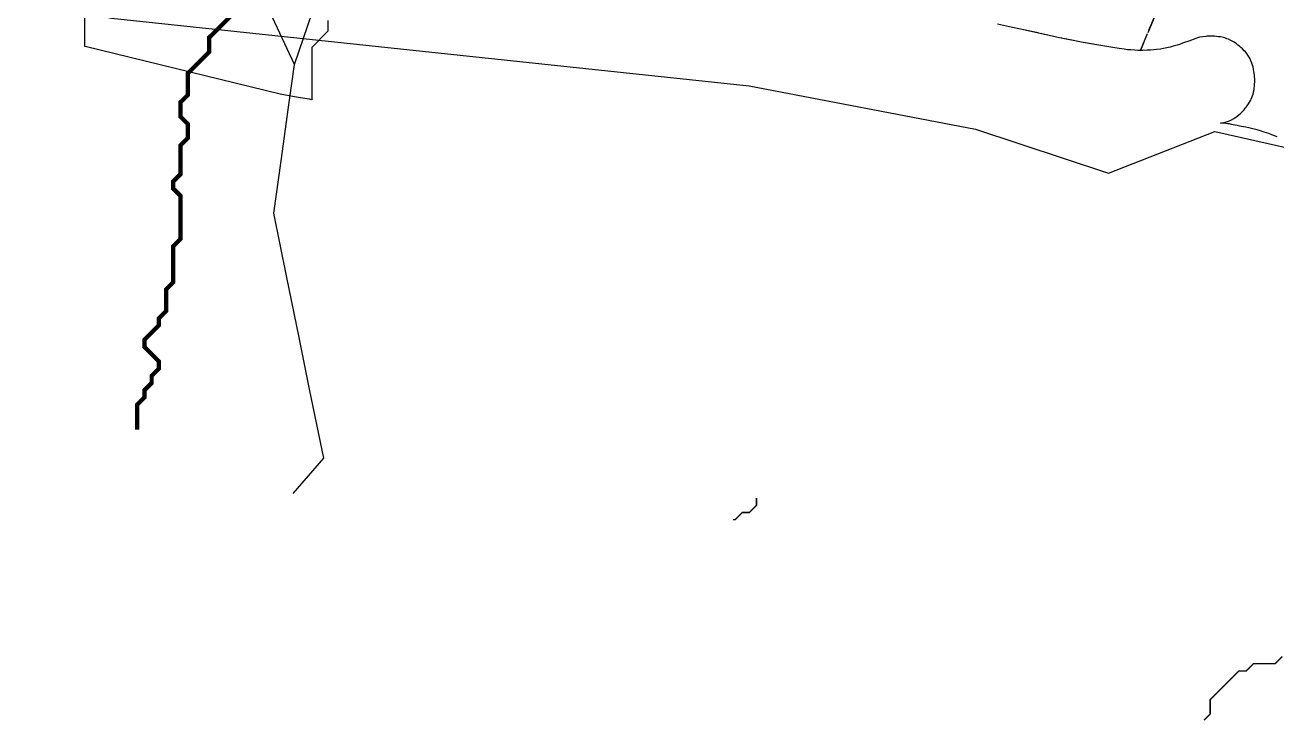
# Model space of a CAD drawing. Header units: metres. Extents: x 442821 to 452274, y 2561971 to 2571293.
# Drawn here: x 449750 to 450445, y 2567173 to 2567559 of the extents above; entities that cross this region are included whole.
import ezdxf

# ---------------------------------------------------------------- set-up
doc = ezdxf.new("R2010")
doc.units = ezdxf.units.M
doc.header["$LTSCALE"] = 8
doc.linetypes.add('DASHED', pattern=[1.524, 1.27, -0.254])
for name, color, linetype in [('A_BUILT_2006', 252, 'Continuous'), ('A_CATCHMENTS', 7, 'Continuous'), ('A_ENVELOPE', 3, 'Continuous'), ('A_STREAMS', 5, 'Continuous'), ('A_WADI', 4, 'Continuous')]:
    doc.layers.add(name, color=color, linetype=linetype)

msp = doc.modelspace()

# ---------------------------------------------------------------- linework, layer by layer
at = {"layer": 'A_BUILT_2006', "color": 252}
for points in [[(448909.88, 2567734.52), (449242.47, 2567681.75), (449797.56, 2567563.21), (450151.84, 2567525.63), (450277.59, 2567501.59), (450351.46, 2567477.13), (450410.56, 2567500.21), (450555.37, 2567467.62), (450565.02, 2567465.34)], [(449899.25, 2567537.53), (449914.08, 2567580.99)], [(449899.25, 2567537.53), (449882.87, 2567572.31)], [(449895.93, 2567513.74), (449899.25, 2567537.53)], [(449891.78, 2567483.97), (449895.93, 2567513.74)], [(449887.72, 2567454.88), (449891.78, 2567483.97)], [(449894.82, 2567419.96), (449887.72, 2567454.88)], [(449901.8, 2567385.67), (449894.82, 2567419.96)], [(449907.55, 2567357.08), (449901.8, 2567385.67)], [(449915.47, 2567318.6), (449907.55, 2567357.08)], [(449898.49, 2567298.94), (449915.47, 2567318.6)]]:
    msp.add_lwpolyline(points, dxfattribs=at)
at = {"layer": 'A_CATCHMENTS', "color": 4, "linetype": 'DASHED'}
msp.add_lwpolyline([(450381.94, 2567575.64), (450369.14, 2567545.34), (450367.48, 2567545.35), (450366.01, 2567545.41), (450363.82, 2567545.55), (450362, 2567545.72), (450360.17, 2567545.91), (450357.29, 2567546.34), (450353.94, 2567546.86), (450350.61, 2567547.39), (450337.38, 2567549.71), (450324.26, 2567552.39), (450305.11, 2567556.59), (450298.09, 2567558.12), (450289.8, 2567559.9)], dxfattribs=at)
at = {"layer": 'A_CATCHMENTS', "color": 1, "linetype": 'DASHED'}
msp.add_lwpolyline([(450445.15, 2567497.18), (450442.14, 2567498.4), (450440.45, 2567499.03), (450437.99, 2567499.88), (450435.89, 2567500.56), (450433.97, 2567501.11), (450431.63, 2567501.71), (450429.48, 2567502.2), (450427.81, 2567502.56), (450425.16, 2567503.1), (450422.99, 2567503.52), (450421.76, 2567503.75), (450420.76, 2567503.98), (450419.76, 2567504.2), (450418.75, 2567504.41), (450417.75, 2567504.58), (450416.56, 2567504.72), (450415.72, 2567504.78), (450414.7, 2567504.82), (450413.67, 2567504.84), (450415.04, 2567505.1), (450416.23, 2567505.4), (450417.57, 2567505.83), (450418.59, 2567506.23), (450419.71, 2567506.75), (450421.03, 2567507.48), (450421.77, 2567507.94), (450422.72, 2567508.59), (450423.8, 2567509.41), (450424.52, 2567510.09), (450425.06, 2567510.61), (450425.62, 2567511.16), (450426.19, 2567511.74), (450426.77, 2567512.36), (450427.45, 2567513.15), (450427.9, 2567513.71), (450428.43, 2567514.41), (450428.92, 2567515.12), (450429.28, 2567515.67), (450429.85, 2567516.61), (450430.28, 2567517.39), (450430.67, 2567518.17), (450431.07, 2567519.05), (450431.43, 2567519.98), (450431.74, 2567520.97), (450431.96, 2567521.87), (450432.07, 2567522.37), (450432.3, 2567523.55), (450432.44, 2567524.55), (450432.52, 2567525.3), (450432.59, 2567526.12), (450432.63, 2567526.8), (450432.67, 2567527.71), (450432.69, 2567528.46), (450432.71, 2567529.42), (450432.61, 2567530.66), (450432.5, 2567531.68), (450432.39, 2567532.59), (450432.25, 2567533.65), (450432.08, 2567534.75), (450431.8, 2567536.1), (450431.52, 2567537.11), (450431.12, 2567538.29), (450430.59, 2567539.56), (450430.11, 2567540.54), (450429.52, 2567541.57), (450428.8, 2567542.7), (450428.23, 2567543.51), (450427.51, 2567544.44), (450426.91, 2567545.12), (450425.81, 2567546.23), (450424.96, 2567546.98), (450424.25, 2567547.58), (450423.38, 2567548.29), (450422.5, 2567548.97), (450421.22, 2567549.86), (450420.51, 2567550.29), (450419.44, 2567550.87), (450418.1, 2567551.48), (450417.2, 2567551.83), (450416.04, 2567552.22), (450414.52, 2567552.61), (450413.7, 2567552.77), (450412.58, 2567552.94), (450411.47, 2567553.06), (450410.4, 2567553.14), (450409.6, 2567553.17), (450408.31, 2567553.21), (450407.23, 2567553.2), (450406.16, 2567553.16), (450405.44, 2567553.12), (450403.82, 2567552.94), (450402.09, 2567552.59), (450399.99, 2567551.9), (450396.1, 2567550.52), (450393.68, 2567549.66), (450392.65, 2567549.29), (450390.93, 2567548.67), (450389.63, 2567548.24), (450387.43, 2567547.58), (450385.66, 2567547.12), (450383.83, 2567546.69), (450382.08, 2567546.33), (450380.27, 2567546.01), (450378.17, 2567545.73), (450376.64, 2567545.58), (450374.81, 2567545.46), (450372.98, 2567545.38), (450370.51, 2567545.34), (450369.31, 2567545.34), (450369.14, 2567545.34), (450381.94, 2567575.64)], dxfattribs=at)
at = {"layer": 'A_ENVELOPE', "color": 3}
msp.add_lwpolyline([(450445.15, 2567497.18), (450442.14, 2567498.4), (450440.45, 2567499.03), (450437.99, 2567499.88), (450435.89, 2567500.56), (450433.97, 2567501.11), (450431.63, 2567501.71), (450429.48, 2567502.2), (450427.81, 2567502.56), (450425.16, 2567503.1), (450422.99, 2567503.52), (450421.76, 2567503.75), (450420.76, 2567503.98), (450419.76, 2567504.2), (450418.75, 2567504.41), (450417.75, 2567504.58), (450416.56, 2567504.72), (450415.72, 2567504.78), (450414.7, 2567504.82), (450413.67, 2567504.84), (450415.04, 2567505.1), (450416.23, 2567505.4), (450417.57, 2567505.83), (450418.59, 2567506.23), (450419.71, 2567506.75), (450421.03, 2567507.48), (450421.77, 2567507.94), (450422.72, 2567508.59), (450423.8, 2567509.41), (450424.52, 2567510.09), (450425.06, 2567510.61), (450425.62, 2567511.16), (450426.19, 2567511.74), (450426.77, 2567512.36), (450427.45, 2567513.15), (450427.9, 2567513.71), (450428.43, 2567514.41), (450428.92, 2567515.12), (450429.28, 2567515.67), (450429.85, 2567516.61), (450430.28, 2567517.39), (450430.67, 2567518.17), (450431.07, 2567519.05), (450431.43, 2567519.98), (450431.74, 2567520.97), (450431.96, 2567521.87), (450432.07, 2567522.37), (450432.3, 2567523.55), (450432.44, 2567524.55), (450432.52, 2567525.3), (450432.59, 2567526.12), (450432.63, 2567526.8), (450432.67, 2567527.71), (450432.69, 2567528.46), (450432.71, 2567529.42), (450432.61, 2567530.66), (450432.5, 2567531.68), (450432.39, 2567532.59), (450432.25, 2567533.65), (450432.08, 2567534.75), (450431.8, 2567536.1), (450431.52, 2567537.11), (450431.12, 2567538.29), (450430.59, 2567539.56), (450430.11, 2567540.54), (450429.52, 2567541.57), (450428.8, 2567542.7), (450428.23, 2567543.51), (450427.51, 2567544.44), (450426.91, 2567545.12), (450425.81, 2567546.23), (450424.96, 2567546.98), (450424.25, 2567547.58), (450423.38, 2567548.29), (450422.5, 2567548.97), (450421.22, 2567549.86), (450420.51, 2567550.29), (450419.44, 2567550.87), (450418.1, 2567551.48), (450417.2, 2567551.83), (450416.04, 2567552.22), (450414.52, 2567552.61), (450413.7, 2567552.77), (450412.58, 2567552.94), (450411.47, 2567553.06), (450410.4, 2567553.14), (450409.6, 2567553.17), (450408.31, 2567553.21), (450407.23, 2567553.2), (450406.16, 2567553.16), (450405.44, 2567553.12), (450403.82, 2567552.94), (450402.09, 2567552.59), (450399.99, 2567551.9), (450396.1, 2567550.52), (450393.68, 2567549.66), (450392.65, 2567549.29), (450390.93, 2567548.67), (450389.63, 2567548.24), (450387.43, 2567547.58), (450385.66, 2567547.12), (450383.83, 2567546.69), (450382.08, 2567546.33), (450380.27, 2567546.01), (450378.17, 2567545.73), (450376.64, 2567545.58), (450374.81, 2567545.46), (450372.98, 2567545.38), (450370.51, 2567545.34), (450369.31, 2567545.34), (450367.48, 2567545.35), (450366.01, 2567545.41), (450363.82, 2567545.55), (450362, 2567545.72), (450360.17, 2567545.91), (450357.29, 2567546.34), (450353.94, 2567546.86), (450350.61, 2567547.39), (450337.38, 2567549.71), (450324.26, 2567552.39), (450305.11, 2567556.59), (450298.09, 2567558.12), (450289.8, 2567559.9)], dxfattribs=at)
at = {"layer": 'A_STREAMS', "color": 5}
for points, const_width in [([(449863.87, 2567564.52), (449859.87, 2567560.52), (449855.87, 2567556.52), (449851.87, 2567552.52), (449851.87, 2567548.51), (449851.87, 2567544.51), (449847.87, 2567540.51), (449843.87, 2567536.51), (449839.87, 2567532.51), (449839.87, 2567528.51), (449839.87, 2567524.51), (449839.87, 2567520.5), (449835.87, 2567516.5), (449835.87, 2567512.5), (449835.87, 2567508.5), (449839.87, 2567504.5), (449839.87, 2567500.5), (449839.87, 2567496.5), (449835.87, 2567492.5), (449835.87, 2567488.49), (449835.87, 2567484.49), (449835.87, 2567480.49), (449835.87, 2567476.49), (449831.87, 2567472.49), (449831.87, 2567468.49), (449835.87, 2567464.49), (449835.87, 2567460.48), (449835.87, 2567456.48), (449835.87, 2567452.48), (449835.87, 2567448.48), (449835.87, 2567444.48), (449835.87, 2567440.48), (449831.87, 2567436.48), (449831.87, 2567432.47), (449831.87, 2567428.47), (449831.87, 2567424.47), (449831.87, 2567420.47), (449831.87, 2567416.47), (449827.87, 2567412.47), (449827.87, 2567408.47), (449827.87, 2567404.46), (449827.87, 2567400.46), (449823.87, 2567396.46), (449823.87, 2567392.46), (449819.86, 2567388.46), (449815.86, 2567384.46), (449815.86, 2567380.46), (449819.86, 2567376.45), (449823.87, 2567372.45), (449823.87, 2567368.45), (449819.86, 2567364.45), (449819.86, 2567360.45), (449815.86, 2567356.45), (449815.86, 2567352.45), (449811.86, 2567348.44), (449811.86, 2567344.44), (449811.86, 2567340.44), (449811.86, 2567336.44), (449811.86, 2567334.52)], 2.4), ([(450155.91, 2567296.43), (450155.91, 2567292.43), (450151.91, 2567288.42), (450147.91, 2567288.42), (450143.91, 2567284.42), (450142.9, 2567284.42)], 0.8), ([(450447.95, 2567208.4), (450443.95, 2567204.39), (450439.95, 2567204.39), (450435.95, 2567204.39), (450431.95, 2567204.39), (450427.95, 2567200.39), (450423.95, 2567200.39), (450419.95, 2567196.39), (450415.95, 2567192.39), (450411.95, 2567188.39), (450407.95, 2567184.39), (450407.95, 2567180.39), (450407.95, 2567176.38), (450404.52, 2567172.96)], 0.8)]:
    msp.add_lwpolyline(points, dxfattribs=dict(at, const_width=const_width))
at = {"layer": 'A_WADI', "color": 4}
msp.add_lwpolyline([(449917.8, 2567562.01), (449917.8, 2567556.01), (449908.8, 2567547.01), (449908.8, 2567517.92), (449907.54, 2567518.12), (449907.14, 2567518.18), (449899.26, 2567519.43), (449891.23, 2567521.04), (449782.99, 2567547.39), (449782.8, 2567547.41), (449782.8, 2567565.01)], dxfattribs=at)

doc.saveas('drawing.dxf')
